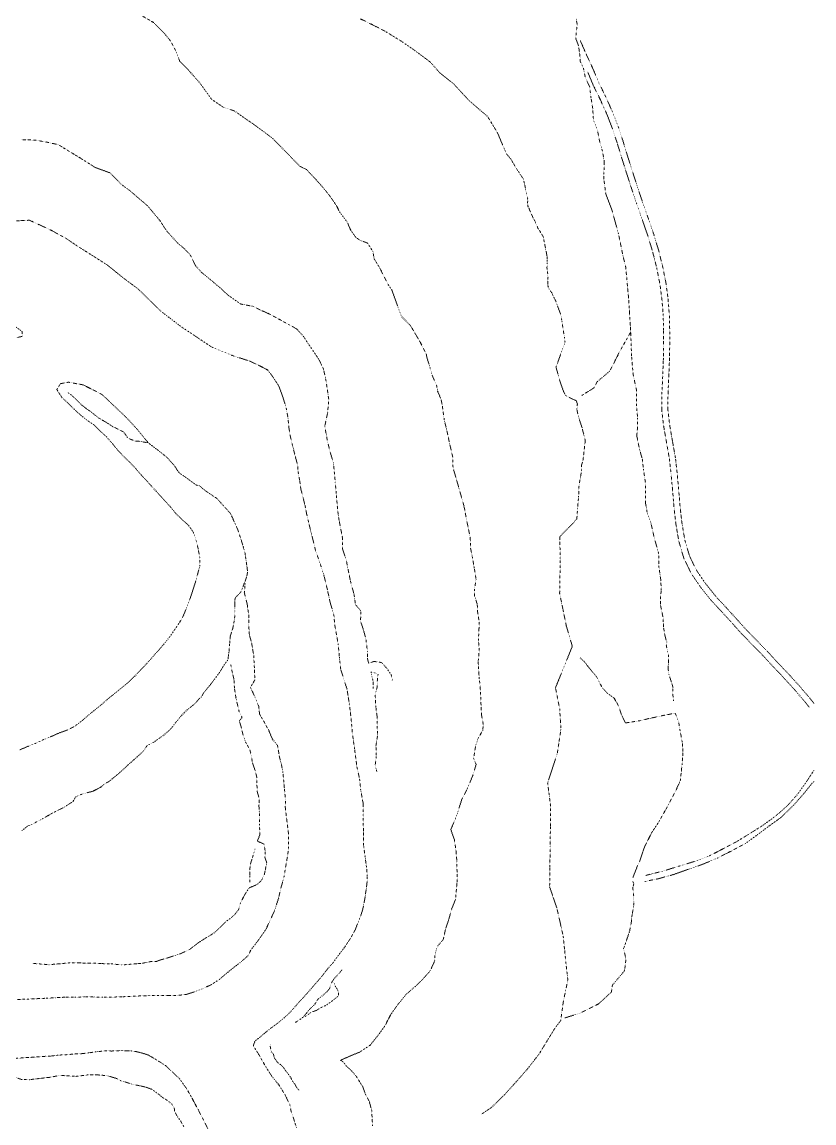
# Model space of a CAD drawing. Extents: x 682410 to 689460, y 7661803 to 7669124.
# Drawn here: x 688574 to 688963, y 7666556 to 7667096 of the extents above; entities that cross this region are included whole.
import ezdxf

# ---------------------------------------------------------------- set-up
doc = ezdxf.new("R2010")
doc.units = 0
doc.header["$MEASUREMENT"] = 0
doc.linetypes.add('DOT', pattern=[0.25, 0, -0.25])
doc.layers.add('02 TOE_Line', color=1, linetype='DOT', lineweight=20)

msp = doc.modelspace()

# ---------------------------------------------------------------- linework, layer by layer
at = {"layer": '02 TOE_Line'}
for points in [[(688633.38, 7667099.35, 4296.8), (688639, 7667096.11, 4296.68), (688644, 7667091.05, 4296.44), (688647.06, 7667087.44, 4296.75), (688649.76, 7667082.44, 4297.36), (688651.78, 7667077.2, 4297.73), (688655.95, 7667072.97, 4298.08), (688661.67, 7667066.47, 4298.73), (688667.45, 7667058.41, 4300.98), (688673.09, 7667054.6, 4301.04), (688678.83, 7667052.63, 4300.99), (688683.66, 7667049.18, 4300.88), (688687.64, 7667046.47, 4300.58), (688693.23, 7667042.4, 4300.82), (688697.54, 7667039.1, 4300.12), (688702.84, 7667033.66, 4300.1), (688706.5, 7667029.95, 4300.18), (688710.66, 7667025.65, 4300.27), (688714.08, 7667023.91, 4299.82), (688718.32, 7667019.4, 4299.63), (688721.92, 7667015.36, 4299.67), (688725.25, 7667011.27, 4299.47), (688728.65, 7667006.35, 4300.04), (688730.28, 7667003.12, 4299.96), (688733.97, 7666998.19, 4300.12), (688735.63, 7666994.33, 4299.37), (688738.24, 7666990.6, 4299.43), (688740.49, 7666989.12, 4298.96), (688743.86, 7666987.91, 4298.15), (688746.6, 7666983.78, 4297.68), (688747.22, 7666980.07, 4297.69), (688749.9, 7666975.74, 4297.6), (688754.16, 7666967.31, 4297.92), (688755.93, 7666964.73, 4298.32), (688758.65, 7666957.11, 4298.39), (688760.6, 7666951.86, 4298.52), (688765.04, 7666947.37, 4297.41), (688769.83, 7666939.16, 4297.6), (688772.75, 7666933.49, 4297.13), (688773.06, 7666931.87, 4297.28), (688774.58, 7666926.72, 4297.93), (688775.98, 7666922.18, 4298.12), (688777.83, 7666918.1, 4298.4), (688778.36, 7666915.13, 4298.72), (688780.02, 7666911.28, 4298.71), (688780.61, 7666908.17, 4298.94), (688781.61, 7666901.01, 4299.57), (688782.44, 7666897.6, 4299.6), (688783.09, 7666894.86, 4299.62), (688784.32, 7666889.03, 4299.65), (688785.77, 7666882.88, 4299.71), (688785.9, 7666877.59, 4300.06), (688787.69, 7666871.52, 4300.08), (688789.35, 7666865.6, 4300.02), (688791.29, 7666858.76, 4300.02), (688792.53, 7666852.1, 4300.1), (688794.33, 7666843.38, 4300.17), (688794.56, 7666837.81, 4300.27), (688795.42, 7666833.65, 4300.29), (688796.35, 7666828.17, 4300.28), (688797.19, 7666822.85, 4300.28), (688796.45, 7666817.98, 4300.5), (688796.51, 7666814.62, 4300.51), (688797.81, 7666810.5, 4300.11), (688797.86, 7666807.55, 4300.14), (688798.65, 7666802.52, 4300.02), (688798.64, 7666798.88, 4299.98), (688798.36, 7666792.89, 4300.19), (688798.77, 7666788, 4300.37), (688798.27, 7666782.86, 4300.75), (688798.35, 7666779.36, 4300.84), (688798.78, 7666774.06, 4300.99), (688799.23, 7666770.25, 4300.91), (688799.84, 7666756.51, 4300.55), (688800.72, 7666751.67, 4300.46), (688800.51, 7666748.8, 4300.33), (688798.24, 7666744.77, 4299.55), (688796.97, 7666741.15, 4300.38), (688796.02, 7666734.97, 4301.54), (688797.23, 7666731.94, 4300.56), (688795.7, 7666726.86, 4301.18), (688793.11, 7666720.53, 4300.87), (688790.13, 7666714.62, 4302.07), (688787.61, 7666706.63, 4302.14), (688784.81, 7666700.03, 4302.72), (688786.58, 7666694.96, 4302.47), (688787.32, 7666690.14, 4302.48), (688787.76, 7666684.8, 4302.24), (688787.89, 7666677.97, 4301.78), (688787.85, 7666673.92, 4302.3), (688787.09, 7666665.64, 4302.06), (688785.14, 7666660.88, 4303.2), (688783.88, 7666656.07, 4302.6), (688782.35, 7666651.67, 4302.14), (688781.06, 7666645.98, 4302.08), (688778.36, 7666642.88, 4303.47), (688777.12, 7666639.27, 4303.55), (688776.88, 7666635.51, 4302.55), (688774.74, 7666630.81, 4302.54), (688771.03, 7666626.53, 4303.69), (688767.28, 7666622.96, 4303.34), (688762.94, 7666619.2, 4304.03), (688758.61, 7666613.88, 4304.94), (688755.34, 7666609.18, 4304.85), (688752.42, 7666603.6, 4305.16), (688749.3, 7666599.26, 4305.23), (688745.19, 7666594.17, 4304.45), (688740.16, 7666590.82, 4304.34), (688735.85, 7666589.07, 4305.78), (688730.7, 7666586.82, 4306.59), (688732.16, 7666585.9, 4305.88), (688733.4, 7666584.09, 4305.73), (688736.07, 7666581.7, 4305.31), (688738.43, 7666578.92, 4305.27), (688741.67, 7666573.72, 4304.74), (688742.89, 7666570.14, 4304.14), (688744.82, 7666566.59, 4305.29), (688746, 7666562.11, 4304.2), (688746.43, 7666554.66, 4305)], [(688740.59, 7667097.83, 4275.88), (688746.24, 7667095.08, 4275.67), (688753.15, 7667091.47, 4276.15), (688760.74, 7667086.8, 4276.77), (688766.9, 7667082.53, 4277.05), (688774.69, 7667076.75, 4277.41), (688779.33, 7667071.47, 4277.66), (688786.24, 7667065.94, 4277.85), (688790.01, 7667061.86, 4277.85), (688793.78, 7667057.78, 4277.85), (688798.31, 7667053.88, 4277.9), (688802.83, 7667049.99, 4277.95), (688807.6, 7667042.2, 4278.42), (688811.25, 7667033.65, 4278.93), (688812.12, 7667031.64, 4279.05), (688812.58, 7667031.08, 4279.09), (688814.28, 7667029.05, 4279.23), (688814.34, 7667028.97, 4279.24), (688814.36, 7667028.96, 4279.24), (688814.38, 7667028.92, 4279.24), (688815.67, 7667026.67, 4279.39), (688816.56, 7667025.13, 4279.49), (688816.93, 7667024.5, 4279.52), (688818.91, 7667021.55, 4279.54), (688819.84, 7667020.18, 4279.54), (688820.44, 7667019.27, 4279.56), (688820.86, 7667017.48, 4279.56), (688821.14, 7667016.28, 4279.56), (688821.66, 7667013.4, 4279.66), (688821.86, 7667012.3, 4279.7), (688821.87, 7667012.24, 4279.71), (688821.95, 7667011.93, 4279.71), (688822.57, 7667009.29, 4279.74), (688822.5, 7667007.92, 4279.75), (688822.47, 7667007.32, 4279.75), (688822.68, 7667005.97, 4279.77), (688822.75, 7667005.53, 4279.77), (688822.57, 7667005.8, 4279.77), (688823.19, 7667004.82, 4279.78), (688823.68, 7667003.6, 4279.79), (688823.93, 7667002.92, 4279.81), (688824.52, 7667001.69, 4279.86), (688824.91, 7667000.87, 4279.89), (688825.68, 7666999.35, 4279.95), (688826.12, 7666998.49, 4279.97), (688826.98, 7666996.5, 4280.03), (688827.23, 7666995.93, 4280.05), (688827.57, 7666995.13, 4280.08), (688829.91, 7666991.45, 4279.71), (688829.92, 7666991.42, 4279.7), (688829.93, 7666991.41, 4279.7), (688830.12, 7666990.99, 4279.71), (688830.47, 7666989.27, 4279.73), (688830.65, 7666988.35, 4279.74), (688830.88, 7666987.22, 4279.75), (688830.91, 7666987.11, 4279.75), (688830.93, 7666986.99, 4279.75), (688831.9, 7666982.05, 4279.82), (688832.12, 7666980.93, 4279.84), (688832.12, 7666980.92, 4279.84), (688832.09, 7666979.6, 4279.85), (688832.05, 7666978.11, 4279.87), (688831.99, 7666975.83, 4279.9), (688831.98, 7666975.67, 4279.9), (688832.23, 7666973.9, 4279.92), (688832.5, 7666971.48, 4279.95), (688832.42, 7666969.13, 4279.98), (688832.42, 7666968.99, 4279.98), (688832.35, 7666967.48, 4280), (688832.33, 7666967.09, 4280), (688832.48, 7666966.71, 4280.01), (688833.07, 7666965.37, 4280), (688833.15, 7666965.25, 4279.99), (688834.25, 7666963.52, 4279.92), (688834.3, 7666963.44, 4279.92), (688835.43, 7666961.08, 4279.78), (688835.64, 7666960.67, 4279.76), (688835.9, 7666960.15, 4279.73), (688836.09, 7666959.77, 4279.71), (688836.26, 7666959.43, 4279.69), (688837.21, 7666956.88, 4279.57), (688838.65, 7666953.06, 4279.39), (688838.89, 7666952.06, 4279.43), (688838.93, 7666951.54, 4279.45), (688839.25, 7666949.91, 4279.39), (688839.34, 7666949.29, 4279.38), (688840.58, 7666941.27, 4279.29), (688840.85, 7666939.28, 4279.3), (688840.29, 7666937.62, 4279.31), (688838.39, 7666932.45, 4279.46), (688838.11, 7666931.68, 4279.48), (688837.19, 7666929.14, 4279.55), (688836.48, 7666927.22, 4279.6), (688836.43, 7666927.07, 4279.6), (688836.4, 7666926.98, 4279.6), (688838.39, 7666919.92, 4279.86), (688840.19, 7666914.79, 4280), (688841.09, 7666913.11, 4279.49), (688845.01, 7666911.05, 4276.98), (688846.34, 7666910.59, 4276.14), (688846.91, 7666908.77, 4276.09), (688846.65, 7666906.2, 4276.19), (688847.34, 7666902.95, 4275.99), (688849.2, 7666897.22, 4275.8), (688850.78, 7666890.97, 4275.65), (688849.68, 7666881.35, 4275.71), (688848.84, 7666878.48, 4275.85), (688848.95, 7666876.15, 4275.97), (688847.71, 7666868.91, 4276.05), (688847.47, 7666863.2, 4275.89), (688847.01, 7666857.68, 4275.8), (688846.62, 7666852.39, 4275.59), (688838.24, 7666843.7, 4276.19), (688838.5, 7666833.12, 4275.36), (688838.35, 7666824.55, 4275.4), (688838.2, 7666815.99, 4275.64), (688839.84, 7666808, 4275.83), (688841.47, 7666800.02, 4276.07), (688842.95, 7666795, 4276.23), (688844.42, 7666789.98, 4276.09), (688841.67, 7666783.18, 4279.63), (688838.91, 7666776.39, 4284.69), (688836.15, 7666769.6, 4289.7), (688837.19, 7666764.43, 4289.76), (688838.22, 7666759.26, 4289.81), (688838.52, 7666754.24, 4290.42), (688838.81, 7666749.22, 4290.81), (688837.93, 7666743.31, 4290.8), (688837.04, 7666737.41, 4290.8), (688834.68, 7666730.17, 4290.89), (688832.31, 7666722.93, 4290.98), (688833.05, 7666717.17, 4291.06), (688833.79, 7666711.41, 4291.1), (688833.67, 7666701.53, 4291.24), (688833.54, 7666691.65, 4291.36), (688833.41, 7666681.77, 4291.7), (688833.29, 7666671.89, 4291.94), (688835.06, 7666666.69, 4292.15), (688836.83, 7666661.49, 4292.35), (688838.39, 7666654.59, 4292.55), (688839.95, 7666647.69, 4292.68), (688840.63, 7666641.03, 4292.79), (688841.31, 7666634.38, 4292.92), (688842.22, 7666626.21, 4292.97), (688841.09, 7666620.77, 4293.05), (688839.95, 7666615.33, 4293.05), (688838.74, 7666606.25, 4290.53), (688836.02, 7666602.78, 4291.37), (688832.39, 7666596.88, 4292.92), (688828.16, 7666589.92, 4294.69), (688822.26, 7666582.36, 4296.56), (688818.93, 7666578.58, 4297.56), (688815.61, 7666574.8, 4298.49), (688811.07, 7666569.81, 4299.7), (688804.72, 7666563.61, 4301.24), (688799.73, 7666560.28, 4302.1)], [(688846.25, 7667098.14, 4267.36), (688846.8, 7667095.21, 4267.26), (688846.08, 7667088.36, 4266.92), (688847.45, 7667084.73, 4266.92), (688848.16, 7667079.86, 4266.93), (688848.28, 7667077.12, 4266.58), (688849.86, 7667073.66, 4266.39), (688850.74, 7667069.29, 4266.16), (688852.94, 7667064.47, 4265.8), (688853.58, 7667059.18, 4265), (688854.42, 7667053.98, 4264.6), (688854.79, 7667048.2, 4263.96), (688856.76, 7667043.15, 4263.87), (688857.92, 7667037.3, 4263.82), (688859.21, 7667033.04, 4263.4), (688860.1, 7667027.74, 4263.38), (688859.9, 7667022.11, 4262.83), (688859.89, 7667019.11, 4262.62), (688860.84, 7667012.02, 4262.55), (688863.84, 7667004.12, 4262.51), (688865.44, 7666998.29, 4262.38), (688867.04, 7666992.45, 4262.25), (688868.21, 7666986.78, 4262.04), (688869.38, 7666981.12, 4261.81), (688870.59, 7666976.19, 4261.86), (688871.27, 7666968.89, 4261.95), (688871.95, 7666961.6, 4261.96), (688872.51, 7666952.89, 4261.92), (688873.07, 7666944.17, 4262.19), (688867.94, 7666935.16, 4267.28), (688862.76, 7666925, 4272), (688856.68, 7666919.85, 4275.69), (688855.06, 7666916.83, 4275.76), (688851.32, 7666914.47, 4276.04), (688848.98, 7666913.02, 4276.13)], [(688848.19, 7667087.5, 4266.94), (688851.25, 7667080.5, 4266.87), (688854.5, 7667073.5, 4266.65), (688857.44, 7667066.5, 4266.33), (688860.88, 7667059.5, 4265.94), (688864.44, 7667051.5, 4265.41), (688866.94, 7667045, 4265.11), (688869.25, 7667038, 4264.94), (688871.38, 7667031, 4264.74), (688873.44, 7667024.5, 4264.7), (688876, 7667016.5, 4264.84), (688878.69, 7667008.5, 4264.94), (688881.5, 7667000.5, 4265.14), (688884.25, 7666992.5, 4265.27), (688886.69, 7666984.5, 4265.46), (688888.69, 7666976.5, 4265.75), (688890.31, 7666968.5, 4266.07), (688891.38, 7666960.5, 4266.43), (688892, 7666952.5, 4266.87), (688892.19, 7666945, 4267.43), (688892.19, 7666937.5, 4268.06), (688892.06, 7666930.5, 4268.86), (688891.75, 7666922.5, 4269.51), (688891.38, 7666914.5, 4269.85), (688891.25, 7666906.5, 4270.14), (688892.19, 7666898.5, 4270.32), (688893.56, 7666890.5, 4270.54), (688895, 7666882.5, 4270.8), (688895.88, 7666874.5, 4271.04), (688896.62, 7666866.5, 4271.27), (688897.31, 7666858, 4271.44), (688898.25, 7666850, 4271.54), (688899.63, 7666842, 4271.63), (688902, 7666834, 4271.71), (688905.5, 7666827, 4271.97), (688909.56, 7666821, 4272.26), (688914.75, 7666814.5, 4272.48), (688919.88, 7666809, 4272.62), (688924.88, 7666803.5, 4272.61), (688929.81, 7666798, 4272.53), (688935.19, 7666792.5, 4272.21), (688940.06, 7666787.5, 4271.85), (688945.12, 7666782, 4271.16), (688950.38, 7666776.5, 4270.05), (688955.81, 7666770.5, 4268.96), (688960.94, 7666764.5, 4268.08), (688962.95, 7666761.97, 4267.76)], [(688960.61, 7666760.1, 4267.76), (688958.62, 7666762.59, 4268.08), (688953.56, 7666768.52, 4268.96), (688948.18, 7666774.46, 4270.05), (688942.94, 7666779.95, 4271.16), (688937.88, 7666785.44, 4271.85), (688933.04, 7666790.4, 4272.21), (688927.62, 7666795.95, 4272.53), (688922.65, 7666801.49, 4272.61), (688917.67, 7666806.97, 4272.62), (688912.48, 7666812.54, 4272.48), (688907.14, 7666819.22, 4272.26), (688902.91, 7666825.48, 4271.97), (688899.2, 7666832.89, 4271.71), (688896.7, 7666841.32, 4271.63), (688895.28, 7666849.57, 4271.54), (688894.33, 7666857.7, 4271.44), (688893.64, 7666866.24, 4271.27), (688892.89, 7666874.2, 4271.04), (688892.03, 7666882.07, 4270.8), (688890.61, 7666889.98, 4270.54), (688889.22, 7666898.07, 4270.32), (688888.25, 7666906.35, 4270.14), (688888.38, 7666914.59, 4269.85), (688888.75, 7666922.63, 4269.51), (688889.06, 7666930.59, 4268.86), (688889.19, 7666937.53, 4268.06), (688889.19, 7666944.96, 4267.43), (688889, 7666952.35, 4266.87), (688888.39, 7666960.19, 4266.43), (688887.35, 7666968, 4266.07), (688885.76, 7666975.84, 4265.75), (688883.8, 7666983.7, 4265.46), (688881.4, 7666991.57, 4265.27), (688878.67, 7666999.51, 4265.14), (688875.85, 7667007.52, 4264.94), (688873.15, 7667015.56, 4264.84), (688870.58, 7667023.59, 4264.7), (688868.51, 7667030.11, 4264.74), (688866.39, 7667037.09, 4264.94), (688864.11, 7667043.99, 4265.11), (688861.67, 7667050.35, 4265.41), (688858.16, 7667058.23, 4265.94), (688854.71, 7667065.26, 4266.33), (688851.76, 7667072.29, 4266.65)], [(688756.13, 7666773.42, 4330.86), (688755.61, 7666775.97, 4330.99), (688753.36, 7666779.22, 4331.21), (688750.8, 7666782.03, 4331.33), (688747.15, 7666782.55, 4331.14), (688744.53, 7666781.67, 4331.23), (688743.88, 7666784.08, 4331.39), (688743.9, 7666787.48, 4331.42), (688743.17, 7666793.59, 4331.81), (688741.9, 7666798.25, 4331.89), (688740.56, 7666802.24, 4332.16), (688740.67, 7666807.33, 4332.27), (688738.07, 7666810.43, 4332.5), (688737.32, 7666815.53, 4332.9), (688735.51, 7666822.23, 4333.52), (688733.54, 7666832.2, 4334.22), (688731.61, 7666838.01, 4334.62), (688731.61, 7666843.58, 4334.06), (688730.09, 7666851.36, 4333.68), (688729.61, 7666854.3, 4333.61), (688729.18, 7666858.29, 4333.51), (688728.68, 7666863.91, 4333.35), (688728.15, 7666870.26, 4333.23), (688727.29, 7666879.61, 4333.2), (688725.33, 7666886.35, 4334), (688724.19, 7666891.29, 4334.31), (688722.98, 7666897.97, 4334.74), (688724.4, 7666904.61, 4333.62), (688724.93, 7666911.24, 4332.57), (688723.64, 7666920.11, 4332.34), (688722.37, 7666926, 4332.13), (688720.15, 7666930.65, 4332.06), (688714.73, 7666938.7, 4332.03), (688712.52, 7666942.08, 4331.98), (688709.28, 7666945.66, 4331.97), (688705.66, 7666947.68, 4332.02), (688700.31, 7666950.64, 4332.09), (688695.48, 7666953.2, 4332.19), (688691.53, 7666954.96, 4332.3), (688687.96, 7666956.76, 4332.38), (688681.77, 7666957.94, 4332.63), (688675.49, 7666962.32, 4332.75), (688671.86, 7666965.7, 4332.74), (688666.71, 7666970.05, 4332.74), (688662.54, 7666973.49, 4332.74), (688659.56, 7666976.75, 4332.77), (688657.17, 7666981.82, 4332.6), (688654.24, 7666984.96, 4332.46), (688650.68, 7666988, 4332.44), (688645.42, 7666993.82, 4332.34), (688642.1, 7666998.91, 4331.92), (688636.12, 7667006.08, 4331.28), (688632.86, 7667008.86, 4330.99), (688627.42, 7667013.54, 4330.5), (688623.27, 7667016.58, 4330.16), (688617.7, 7667022.3, 4330.14), (688610.45, 7667024.91, 4330.36), (688603.41, 7667029.38, 4330.64), (688597.95, 7667032.66, 4330.86), (688592.43, 7667036.11, 4330.81), (688586.59, 7667037.39, 4330.68), (688581.26, 7667038.35, 4330.71), (688574.05, 7667038.63, 4330.79)], [(688709.06, 7666553.78, 4322.49), (688708.35, 7666556.07, 4322.29), (688707.48, 7666559, 4322.08), (688706.53, 7666561.51, 4321.82), (688705.84, 7666565.07, 4321.79), (688703.48, 7666569.86, 4321.14), (688700.49, 7666574.71, 4320.79), (688697.05, 7666578.9, 4320.33), (688693.89, 7666583.88, 4319.95), (688692.16, 7666586.91, 4319.77), (688690.43, 7666589.94, 4319.59), (688688.06, 7666593.71, 4319.39), (688687.98, 7666594.1, 4319.43), (688688.79, 7666596.29, 4319.58), (688691.04, 7666598.01, 4319.89), (688693.39, 7666600.02, 4320.1), (688696.54, 7666602.55, 4320.46), (688699.68, 7666604.86, 4320.65), (688703.04, 7666607.59, 4321.11), (688706.3, 7666610.69, 4321.31), (688710.04, 7666614.98, 4321.51), (688714.36, 7666619.68, 4321.92), (688717.33, 7666623.12, 4321.93), (688721.14, 7666627.51, 4322.31), (688724.55, 7666631.87, 4322.43), (688727.16, 7666634.83, 4322.95), (688729.44, 7666637.99, 4323.4), (688732.66, 7666642.23, 4323.68), (688735.52, 7666646.54, 4323.88), (688737.87, 7666650.71, 4324.41), (688739.03, 7666653.73, 4324.53), (688740.74, 7666658.02, 4324.92), (688741.64, 7666660.97, 4325.26), (688742.58, 7666665.7, 4325.5), (688743.07, 7666669.14, 4325.83), (688743.67, 7666673.4, 4326.28), (688743.85, 7666677.37, 4326.57), (688743.45, 7666681.61, 4326.81), (688742.77, 7666686.7, 4327.07), (688742.07, 7666691.85, 4327.59), (688742, 7666695.7, 4327.87), (688742.02, 7666698.88, 4328.25), (688741.79, 7666702.72, 4328.35), (688741.82, 7666707.32, 4328.84), (688741.82, 7666712.81, 4329.16), (688740.57, 7666719.75, 4329.63), (688740.07, 7666724.88, 4330.14), (688738.78, 7666730.73, 4330.58), (688737.59, 7666739.69, 4331.3), (688736.5, 7666747.47, 4331.85), (688735.95, 7666754.1, 4332.35), (688735.04, 7666761.64, 4333.03), (688733.89, 7666768.96, 4333.43), (688730.83, 7666778.56, 4334.33), (688730.15, 7666784.76, 4334.81), (688729.56, 7666791.09, 4334.94), (688728.75, 7666795.59, 4335.55), (688727.82, 7666800.75, 4335.93), (688727.47, 7666805.33, 4336.42), (688725.58, 7666811.64, 4336.75), (688724.45, 7666816.99, 4337.31), (688722.62, 7666824.62, 4337.47), (688721.16, 7666829.2, 4337.9), (688719.83, 7666833.13, 4338.23), (688718.38, 7666837.17, 4338.56), (688717.27, 7666841.89, 4338.84), (688716.16, 7666846.25, 4339.12), (688715.05, 7666850.93, 4339.45), (688714.1, 7666854.81, 4339.71), (688713.31, 7666859.02, 4339.97), (688712.35, 7666862.9, 4340.2), (688711.24, 7666867.26, 4340.49), (688710.69, 7666871.15, 4340.77), (688709.9, 7666875.67, 4341.02), (688709.66, 7666878.99, 4341.29), (688708.31, 7666883.91, 4341.51), (688707.15, 7666888.73, 4341.85), (688706.04, 7666893.31, 4342.18), (688705.42, 7666897.03, 4342.48), (688704.92, 7666902.23, 4342.83), (688704.05, 7666906.94, 4343.19), (688702.44, 7666912.27, 4343.54), (688700.46, 7666917.72, 4343.85), (688697.36, 7666922.43, 4344.2), (688695.01, 7666925.52, 4344.54), (688690.8, 7666927.75, 4344.81), (688686.09, 7666929.98, 4345.05), (688678.54, 7666932.34, 4345.49), (688667.59, 7666936.77, 4345.85), (688652.71, 7666946.69, 4347.12), (688642.75, 7666954.27, 4348.09), (688631.48, 7666965.32, 4349.05), (688624.28, 7666970.63, 4349.66), (688616.38, 7666977.03, 4350.52), (688608.44, 7666982.1, 4351.23), (688601.75, 7666986.3, 4351.8), (688595.96, 7666990.23, 4352.34), (688588.6, 7666994.24, 4352.77), (688578.15, 7666999.06, 4353.67), (688569.18, 7666998.62, 4354.38)], [(688567.28, 7666949.77, 4351.99), (688574.53, 7666944.46, 4350.81), (688574.54, 7666942.07, 4350.65), (688568.19, 7666940.66, 4349.92)], [(688873.07, 7666944.17, 4262.19), (688873.46, 7666932.56, 4262.82), (688874.25, 7666923.32, 4263.73), (688875.92, 7666915.62, 4264.63), (688875.83, 7666908.76, 4264.83), (688876.46, 7666901.88, 4265.27), (688876.35, 7666896.83, 4265.34), (688876.04, 7666893.27, 4265.16), (688877.24, 7666887.27, 4265.56), (688878.75, 7666881.79, 4265.99), (688879.32, 7666876.84, 4266.2), (688880.39, 7666869.42, 4266.43), (688880.37, 7666860.05, 4266.39), (688881.11, 7666855.66, 4266.53), (688882.92, 7666850.78, 4267.04), (688884.56, 7666843.42, 4267.22), (688886.8, 7666835.42, 4267.52), (688886.93, 7666828.73, 4266.62), (688887.81, 7666822.53, 4265.85), (688888.04, 7666817.54, 4265.07), (688887.59, 7666813.18, 4264.44), (688887.77, 7666809.65, 4264.09), (688889, 7666803.82, 4263.36), (688889.09, 7666799.56, 4262.68), (688889.95, 7666794.74, 4262.11), (688890.72, 7666792.08, 4261.9), (688890.52, 7666790.33, 4261.61), (688891.14, 7666787.48, 4261.38), (688891.61, 7666785.6, 4261.17), (688891.56, 7666781.78, 4260.64), (688891.39, 7666779.06, 4260.25), (688891.85, 7666775.99, 4260.02), (688892.98, 7666772.57, 4259.98), (688893.82, 7666769.79, 4259.81), (688893.67, 7666766.83, 4259.54), (688894.1, 7666763.02, 4259.14)], [(688574.46, 7666699.55, 4329.03), (688574.55, 7666699.61, 4329.04), (688577.29, 7666701.8, 4329.36), (688578.11, 7666702.08, 4329.22), (688579.4, 7666702.52, 4329), (688579.91, 7666702.83, 4329), (688581.28, 7666703.62, 4329), (688581.88, 7666703.96, 4329.01), (688583.5, 7666704.77, 4329.02), (688584.71, 7666705.38, 4329.03), (688584.99, 7666705.54, 4329.05), (688586.56, 7666706.46, 4329.14), (688588.57, 7666707.62, 4329.26), (688588.96, 7666707.84, 4329.28), (688590.28, 7666708.53, 4329.33), (688592.01, 7666709.44, 4329.39), (688593.26, 7666710.07, 4329.44), (688594.81, 7666710.83, 4329.5), (688595.31, 7666711.09, 4329.51), (688596.36, 7666711.79, 4329.66), (688598.14, 7666712.97, 4329.9), (688599.43, 7666713.7, 4330.07), (688599.84, 7666714.4, 4330.44), (688600.88, 7666716.15, 4331.37), (688601.02, 7666716.2, 4331.37), (688603.2, 7666717.12, 4331.32), (688604.11, 7666717.5, 4331.3), (688605.06, 7666717.78, 4331.2), (688607.1, 7666718.28, 4331), (688609.17, 7666718.78, 4330.8), (688609.45, 7666718.91, 4330.81), (688611.34, 7666719.92, 4330.9), (688613.45, 7666721.05, 4331.01), (688614.89, 7666722.42, 4331.47), (688616.92, 7666723.45, 4331.53), (688618.02, 7666724.34, 4331.57), (688620.9, 7666726.7, 4331.67), (688621.68, 7666727.39, 4331.72), (688623.44, 7666728.92, 4331.83), (688624.94, 7666730.32, 4331.93), (688625.1, 7666730.47, 4331.94), (688626.59, 7666731.86, 4332.03), (688628.03, 7666733.12, 4332.12), (688629.54, 7666734.46, 4332.21), (688631.17, 7666735.93, 4332.31), (688633.75, 7666738.27, 4332.47), (688634.13, 7666738.66, 4332.5), (688634.65, 7666739.49, 4332.68), (688635.64, 7666741.03, 4333.02), (688635.85, 7666741.19, 4333), (688636.9, 7666741.8, 4332.9), (688637.15, 7666741.95, 4332.88), (688638.94, 7666742.83, 4332.62), (688639.4, 7666743.08, 4332.56), (688640.73, 7666744.08, 4332.52), (688640.8, 7666744.13, 4332.52), (688642.46, 7666745.3, 4332.43), (688643.81, 7666746.2, 4332.36), (688645.03, 7666747.27, 4332.44), (688646.01, 7666748.12, 4332.5), (688646.66, 7666748.69, 4332.54), (688647.96, 7666750.06, 4332.63), (688649.41, 7666752.03, 4332.96), (688649.74, 7666752.42, 4333.01), (688651.19, 7666754.17, 4333.23), (688651.5, 7666754.61, 4333.28), (688652.69, 7666755.92, 4333.27), (688654.09, 7666757.45, 4333.27), (688655.51, 7666758.81, 4333.26), (688655.62, 7666758.9, 4333.25), (688657.35, 7666760.26, 4333.08), (688657.72, 7666760.59, 4333.04), (688658.63, 7666761.25, 4332.88), (688659.94, 7666762.52, 4332.79), (688659.95, 7666762.52, 4332.79), (688661.29, 7666764.17, 4332.86), (688661.32, 7666764.19, 4332.86), (688662.67, 7666765.3, 4332.65), (688662.87, 7666765.73, 4332.74), (688663.47, 7666767.02, 4333.02), (688664.33, 7666768.03, 4333.03), (688665.68, 7666769.67, 4333.06), (688667.56, 7666771.97, 4333.08), (688668.51, 7666773.27, 4333.1), (688668.96, 7666773.88, 4333.11), (688671.35, 7666777.13, 4333.16), (688672.6, 7666779.16, 4333.19), (688673.8, 7666781.12, 4333.23), (688673.97, 7666781.36, 4333.22), (688674.29, 7666781.77, 4333.2), (688675.34, 7666783.14, 4333.17), (688675.59, 7666783.47, 4333.16), (688675.62, 7666784.6, 4333.63), (688675.84, 7666785.9, 4334.05), (688675.98, 7666787.05, 4334.4), (688676.16, 7666788.79, 4334.93), (688676.33, 7666790.95, 4335.63), (688676.35, 7666791.15, 4335.69), (688676.49, 7666793.43, 4336.46), (688676.53, 7666793.82, 4336.58), (688676.54, 7666794.65, 4336.8), (688676.89, 7666795.82, 4336.88), (688677.57, 7666797.91, 4337), (688677.83, 7666798.71, 4337.05), (688678.24, 7666800.63, 4337.3), (688678.6, 7666802.59, 4337.51), (688678.72, 7666803.28, 4337.59), (688678.78, 7666803.58, 4337.62), (688678.8, 7666806, 4338.17), (688678.79, 7666806.31, 4338.24), (688678.79, 7666807.27, 4338.45), (688678.81, 7666808.97, 4338.79), (688678.83, 7666810.47, 4339.09), (688678.87, 7666811.75, 4339.37), (688678.88, 7666811.99, 4339.42), (688678.89, 7666812.08, 4339.44), (688679, 7666813.72, 4339.76), (688680.09, 7666814.77, 4339.26), (688681.79, 7666816.65, 4338.48), (688681.82, 7666816.69, 4338.47), (688682.89, 7666819.18, 4338.25), (688683.31, 7666820.48, 4338.2), (688683.53, 7666820.96, 4338.13), (688683.78, 7666821.42, 4338.04), (688683.9, 7666821.8, 4338.03), (688684.63, 7666824.05, 4337.93), (688684.72, 7666824.19, 4337.9), (688685.13, 7666826.64, 4338.06), (688684.91, 7666828.35, 4338.18), (688684.77, 7666829.43, 4338.27), (688684.26, 7666832.85, 4338.57), (688684.26, 7666832.9, 4338.57), (688683.99, 7666834.85, 4338.73), (688683.83, 7666835.96, 4338.82), (688683.32, 7666837.61, 4338.96), (688682.87, 7666839.22, 4339.07), (688682.82, 7666839.42, 4339.08), (688682.07, 7666841.86, 4339.29), (688682.02, 7666842.02, 4339.3), (688681.38, 7666843.92, 4339.45), (688681.16, 7666844.61, 4339.5), (688680.65, 7666846.18, 4339.62), (688680.21, 7666847.46, 4339.72), (688679.7, 7666848.59, 4339.82), (688678.86, 7666850.48, 4339.97), (688678.85, 7666850.49, 4339.97), (688677.64, 7666853.19, 4340.19), (688676.92, 7666854.72, 4340.34), (688676.74, 7666855.13, 4340.38), (688674.89, 7666857.2, 4340.59), (688673.51, 7666858.72, 4340.76), (688672.56, 7666859.77, 4340.87), (688671.65, 7666860.79, 4340.98), (688670.26, 7666862.35, 4341.14), (688669.8, 7666862.66, 4341.18), (688667.99, 7666863.89, 4341.34), (688667.59, 7666864.16, 4341.37), (688665.35, 7666865.67, 4341.57), (688664.63, 7666866.22, 4341.64), (688664.11, 7666866.61, 4341.69), (688662.97, 7666867.45, 4341.8), (688661.44, 7666868.87, 4341.97), (688660.21, 7666869.03, 4342.58), (688660.01, 7666869.05, 4342.68), (688659.96, 7666869.08, 4342.7), (688659.93, 7666869.08, 4342.71), (688659.92, 7666869.09, 4342.71), (688659.91, 7666869.1, 4342.71), (688659.74, 7666869.25, 4342.74), (688656.93, 7666871.29, 4343.23), (688656.59, 7666871.54, 4343.29), (688656.07, 7666871.95, 4343.36), (688655.79, 7666872.17, 4343.41), (688652.94, 7666874.14, 4343.9), (688652.12, 7666874.72, 4344.04), (688651.84, 7666874.92, 4344.09), (688650.85, 7666876.02, 4344.06), (688650.11, 7666877.26, 4343.83), (688649.73, 7666877.91, 4343.71), (688649.62, 7666878.1, 4343.68), (688647.66, 7666880.37, 4343.61), (688647, 7666881.13, 4343.59), (688645.57, 7666882.67, 4343.55), (688644.46, 7666883.57, 4343.68), (688644.4, 7666883.62, 4343.68), (688643.71, 7666884.19, 4343.76), (688643.57, 7666884.31, 4343.77), (688640.91, 7666886.38, 4344.18), (688640.24, 7666886.9, 4344.28), (688637.43, 7666889.02, 4344.69), (688637.33, 7666889.1, 4344.7), (688637.18, 7666889.22, 4344.72), (688636.99, 7666889.38, 4344.74), (688636.39, 7666889.84, 4344.82), (688636.39, 7666889.84, 4344.82), (688630.86, 7666896.61, 4345.83), (688625.6, 7666902.31, 4346.55), (688613.74, 7666913.52, 4347.41), (688604.48, 7666918.28, 4348.2), (688597.23, 7666919.58, 4348.82), (688593.27, 7666918.83, 4348.98), (688591.57, 7666915.92, 4348.99), (688594.08, 7666912.05, 4349.25), (688596.39, 7666909.88, 4349.53), (688600.12, 7666906.27, 4349.77), (688603.5, 7666903.16, 4350.02), (688606.55, 7666900.79, 4350.18), (688610.01, 7666898.45, 4350.28), (688612.7, 7666895.75, 4350.36), (688615.95, 7666892.72, 4350.42), (688618.72, 7666889.54, 4350.52), (688621.22, 7666886.46, 4350.48), (688624.1, 7666883.38, 4350.49), (688627.1, 7666880.51, 4350.51), (688630.04, 7666877.41, 4350.52), (688632.92, 7666874.09, 4350.61), (688635.99, 7666870.79, 4350.69), (688638.73, 7666867.74, 4350.72), (688641.51, 7666864.69, 4350.77), (688644.44, 7666861.51, 4350.84), (688647.35, 7666858.31, 4350.86), (688649.98, 7666855.08, 4350.93), (688653.07, 7666852.08, 4351), (688656.15, 7666849.35, 4351.09), (688658.55, 7666845.89, 4351.15), (688659.92, 7666841.83, 4351.12), (688660.92, 7666837.68, 4351.07), (688661.62, 7666833.64, 4351.11), (688661.65, 7666829.37, 4351.18), (688660.66, 7666825.47, 4351.16), (688659.53, 7666821.45, 4351.09), (688658.17, 7666817.2, 4351), (688656.84, 7666813.14, 4351.07), (688655.39, 7666809.24, 4351.15), (688653.7, 7666805.18, 4351.17), (688651.76, 7666801.66, 4351.06), (688649.37, 7666798.17, 4350.98), (688646.79, 7666794.42, 4351.08), (688643.98, 7666790.92, 4351.18), (688641.26, 7666787.82, 4351.24), (688638.35, 7666784.54, 4351.28), (688635.47, 7666781.3, 4351.25), (688632.55, 7666778.23, 4351.12), (688629.8, 7666775.32, 4351.18), (688626.7, 7666772.33, 4351.11), (688623.39, 7666769.64, 4351.02), (688620.24, 7666767.06, 4350.98), (688616.75, 7666764.26, 4350.85), (688613.75, 7666761.6, 4350.91), (688610.34, 7666758.86, 4350.89), (688607.09, 7666756.2, 4350.81), (688603.98, 7666753.48, 4350.71), (688600.44, 7666750.78, 4350.71), (688596.74, 7666748.9, 4350.58), (688592.61, 7666747.41, 4350.66), (688588.78, 7666745.66, 4350.65), (688585.16, 7666744.2, 4350.57), (688580.78, 7666742.21, 4350.59), (688577.75, 7666741.03, 4350.69), (688573.46, 7666739.17, 4350.79)], [(688636.39, 7666889.84, 4344.82), (688635.56, 7666889.98, 4345.16), (688631.43, 7666890.67, 4346.86), (688631.28, 7666890.72, 4346.92), (688629.88, 7666890.65, 4347.69), (688627.34, 7666891.75, 4348.49), (688627.34, 7666891.75, 4348.49), (688626.17, 7666892.46, 4348.84), (688624.9, 7666894.37, 4348.7), (688624.73, 7666894.64, 4348.68), (688624.18, 7666895.21, 4348.69), (688622.8, 7666895.88, 4349.09), (688620.95, 7666896.87, 4349.6), (688620.42, 7666897.15, 4349.74), (688620.03, 7666897.26, 4349.87), (688619.42, 7666897.44, 4350.07), (688616.68, 7666899.34, 4350.37), (688616.28, 7666899.54, 4350.45), (688614.99, 7666900.29, 4350.7), (688612.83, 7666901.61, 4351.09), (688612.67, 7666901.71, 4351.12), (688612.47, 7666901.75, 4351.17), (688612.36, 7666901.77, 4351.2), (688611.53, 7666902.47, 4351.1), (688610.74, 7666903.09, 4351.02), (688609.06, 7666904.36, 4350.89), (688607.66, 7666905.46, 4350.81), (688606.21, 7666906.47, 4350.79), (688606.19, 7666906.48, 4350.79), (688605.67, 7666906.88, 4350.8), (688603.78, 7666908.36, 4350.81), (688602.86, 7666909.24, 4350.71), (688601.64, 7666910.48, 4350.6), (688599.24, 7666912.79, 4350.45), (688598.67, 7666913.29, 4350.4), (688596.96, 7666914.47, 4350.42), (688596.81, 7666914.61, 4350.44)], [(688683.92, 7666820.87, 4337.99), (688683.52, 7666816.36, 4337.76), (688684.96, 7666810.46, 4336.95), (688685.66, 7666805.42, 4336.44), (688685.67, 7666800.74, 4336.36), (688686, 7666795.61, 4335.87), (688687.16, 7666791.34, 4335.66), (688688.11, 7666785.44, 4334.86), (688688.46, 7666779.48, 4334.49), (688688.67, 7666773.43, 4334.21), (688686.5, 7666769.74, 4333.51), (688688.49, 7666765.71, 4333.48), (688690.61, 7666760.4, 4332.97), (688691, 7666756.64, 4333.29), (688693.22, 7666752.86, 4332.71), (688695.49, 7666748.76, 4331.86), (688697.34, 7666744.32, 4331.71), (688699.79, 7666741.42, 4330.97), (688700.67, 7666736.22, 4330.45), (688701.78, 7666731.62, 4330.13), (688702.47, 7666727.92, 4329.96), (688703.18, 7666720.2, 4328.92), (688703.71, 7666715.02, 4328.58), (688703.62, 7666711.03, 4328.17), (688704.46, 7666703.75, 4327.24), (688705.17, 7666698.21, 4326.72), (688705.2, 7666691.53, 4326.13), (688704.87, 7666687.87, 4325.82), (688703.53, 7666680.09, 4324.7), (688702.97, 7666676.75, 4324.63), (688701.12, 7666669.99, 4323.68), (688700.39, 7666666.5, 4323.51), (688698.28, 7666660.06, 4322.58), (688695.72, 7666654.48, 4321.83), (688694.11, 7666651.06, 4321.49), (688690.46, 7666645.81, 4320.83), (688686.65, 7666640.8, 4320.1), (688685.37, 7666638.14, 4320.03), (688681.99, 7666635.17, 4319.7), (688678.41, 7666632.38, 4319.33), (688674.83, 7666629.5, 4318.97), (688671.32, 7666626.52, 4318.65), (688667.51, 7666624, 4318.29), (688663.39, 7666622.06, 4317.87), (688659.09, 7666620.4, 4317.46), (688654.96, 7666619.1, 4317.04), (688650.63, 7666618.6, 4316.59), (688646.14, 7666618.57, 4316.17), (688641.56, 7666618.6, 4315.78), (688636.95, 7666618.53, 4315.39), (688632.24, 7666618.37, 4314.99), (688628.22, 7666618.18, 4314.64), (688623.44, 7666617.96, 4314.27), (688618.72, 7666617.79, 4313.88), (688614.07, 7666617.77, 4313.5), (688609.56, 7666617.86, 4313.15), (688605.08, 7666617.87, 4312.78), (688600.43, 7666617.83, 4312.35), (688595.65, 7666617.76, 4311.98), (688590.98, 7666617.5, 4311.67), (688586.37, 7666617.24, 4311.33), (688581.66, 7666617.02, 4310.97), (688576.91, 7666616.81, 4310.66), (688572.14, 7666616.66, 4310.34)], [(688579.75, 7666634.35, 4310.79), (688587.69, 7666633.71, 4311.68), (688598.02, 7666634.62, 4311.8), (688601.84, 7666634.7, 4312.22), (688604.48, 7666634.5, 4312.57), (688607.78, 7666634.4, 4312.95), (688610.93, 7666634.42, 4313.34), (688613.44, 7666634.23, 4313.61), (688618.23, 7666634.14, 4314.04), (688623.18, 7666633.58, 4314.08), (688626.87, 7666633.85, 4314.31), (688631.26, 7666634.21, 4314.35), (688633.59, 7666634.42, 4314.46), (688637.17, 7666635.18, 4314.63), (688640.49, 7666635.33, 4314.51), (688642.6, 7666636.12, 4314.58), (688645.35, 7666636.88, 4314.38), (688648.39, 7666637.85, 4314.37), (688652.09, 7666639.08, 4314.6), (688656.46, 7666641.03, 4314.88), (688661.11, 7666644.6, 4315.1), (688662.9, 7666645.75, 4315.3), (688666.12, 7666647.72, 4315.25), (688668.61, 7666649.2, 4315.4), (688671.72, 7666652.08, 4316.09), (688674.45, 7666654.86, 4316.65), (688677.05, 7666656.69, 4316.78), (688678.86, 7666658.47, 4317.26), (688680.71, 7666660.7, 4317.71), (688681.6, 7666663.9, 4318.59), (688682.68, 7666666.07, 4319.02), (688684.36, 7666669.15, 4319.27), (688685.93, 7666671.42, 4319.59), (688689.67, 7666673, 4321.58), (688691.37, 7666674.44, 4323.11), (688692.36, 7666675.8, 4325.06), (688693.36, 7666678.15, 4325.3), (688693.86, 7666680.43, 4325.71), (688694.5, 7666683.92, 4326.04), (688693.65, 7666686.2, 4325.99), (688693.77, 7666689.4, 4326.27), (688693.18, 7666692.9, 4325.88), (688689.92, 7666694.36, 4324.02), (688691.15, 7666697.44, 4324.64), (688691.02, 7666701.13, 4325.33), (688690.91, 7666702.77, 4325.49), (688690.89, 7666706.06, 4325.8), (688690.89, 7666708.81, 4326.24), (688690.7, 7666711.38, 4326.7), (688690.79, 7666715.24, 4327.37), (688689.79, 7666718.93, 4327.33), (688689.72, 7666722.26, 4327.77), (688689.64, 7666725.76, 4328.11), (688688.81, 7666729.03, 4328.21), (688687.54, 7666732.74, 4328.29), (688686.95, 7666736.14, 4328.31), (688686.26, 7666739.15, 4328.6), (688684.11, 7666743.01, 4328.68), (688682.95, 7666746.35, 4329.18), (688682.12, 7666749.79, 4329.88), (688681.08, 7666753.41, 4330.87), (688682.41, 7666755.03, 4332.23), (688680.85, 7666758.36, 4332.36), (688679.41, 7666764.68, 4332.67), (688678.68, 7666769.43, 4332.73), (688678.43, 7666773.84, 4332.73), (688677.56, 7666777.3, 4332.85), (688676.86, 7666781.1, 4332.98)], [(688848.28, 7666784.26, 4275.94), (688850.15, 7666782.57, 4276.02), (688852.23, 7666779.94, 4276.32), (688853.95, 7666777.75, 4276.57), (688855.6, 7666775.93, 4276.66), (688856.96, 7666774.03, 4276.67), (688857.74, 7666772.07, 4276.82), (688859.32, 7666769.4, 4277.12), (688861.7, 7666766.87, 4276.9), (688864.99, 7666764.45, 4276.11), (688867.11, 7666760.62, 4276.14), (688868.48, 7666756.51, 4276.62), (688870.49, 7666752.33, 4276.38), (688877.43, 7666753.44, 4271.57), (688886.61, 7666755.54, 4265.05), (688894.87, 7666757.15, 4259.19), (688896.55, 7666753.1, 4258.94), (688897.27, 7666748.55, 4259.14), (688898.34, 7666742.97, 4259.17), (688898.68, 7666738.04, 4259.23), (688898.27, 7666732.24, 4259.44), (688897.38, 7666723.98, 4260.11), (688894.76, 7666718.28, 4260.77), (688891.63, 7666712.33, 4261.72), (688887.51, 7666705.02, 4262.71), (688886.9, 7666703.83, 4262.9), (688883.49, 7666698.74, 4263.71), (688880.04, 7666691.99, 4264.96), (688879.09, 7666689.44, 4265.62), (688877.4, 7666684.2, 4266.95), (688876.25, 7666681.9, 4267.49), (688874.82, 7666678.23, 4268.52), (688874.08, 7666676.27, 4269.09)], [(688746.71, 7666769.29, 4331.35), (688746.64, 7666773.24, 4331.8), (688745.85, 7666776.04, 4332.08), (688745.64, 7666777.27, 4332.4), (688747.55, 7666776.96, 4332.08), (688749.13, 7666776.07, 4332.06), (688748.62, 7666771.78, 4331.91), (688748.67, 7666769.87, 4331.86), (688747.72, 7666766.34, 4332.03), (688748.04, 7666760.29, 4331.29), (688748.62, 7666755.67, 4331), (688748.7, 7666750.77, 4331.93), (688748.94, 7666746.56, 4331.78), (688748.09, 7666741.19, 4330.91), (688748.27, 7666735.86, 4330.2), (688747.69, 7666731.36, 4330.75), (688748.58, 7666728.47, 4330.83)], [(688962.95, 7666729.16, 4264.9), (688958.94, 7666723, 4264.96), (688954.63, 7666717, 4265.13), (688949.69, 7666711.5, 4265.27), (688943.94, 7666706.5, 4265.43), (688937.75, 7666702, 4265.67), (688931.38, 7666698, 4266.07), (688924.88, 7666694, 4266.38), (688918.19, 7666690.5, 4266.7), (688911.44, 7666687, 4267.14), (688904.69, 7666684.5, 4267.67), (688896.56, 7666682, 4268.15), (688888.38, 7666679.5, 4268.58), (688880.31, 7666677.5, 4268.94)], [(688962.95, 7666723.56, 4264.85), (688962.25, 7666723, 4264.86), (688957.81, 7666717.5, 4265.01), (688953, 7666712, 4265.14), (688946.81, 7666706, 4265.35), (688941.25, 7666702, 4265.56), (688935.25, 7666697.5, 4265.87), (688929.06, 7666693, 4266.2), (688922.44, 7666689.5, 4266.51), (688915.5, 7666686, 4266.89), (688908.38, 7666683, 4267.37), (688901.25, 7666680.5, 4267.87), (688894.19, 7666678, 4268.17), (688887, 7666676, 4268.48), (688879.88, 7666674.5, 4268.78)], [(688686.24, 7666674.21, 4319.46), (688686.19, 7666677.45, 4319.8), (688686.27, 7666681.12, 4320.62), (688686.5, 7666683.08, 4321.28), (688687.55, 7666686.37, 4322.18), (688688.76, 7666690.45, 4323.02)], [(688874.11, 7666674.51, 4269.02), (688874.64, 7666673.61, 4268.95), (688874.6, 7666673.36, 4269.06), (688874.21, 7666672.16, 4269.71), (688874.1, 7666671.68, 4269.94), (688874.09, 7666671.43, 4270.02), (688874.6, 7666666.74, 4271.21), (688874.53, 7666666.27, 4271.4), (688874.39, 7666665.25, 4271.83), (688874.6, 7666664.26, 4272.01), (688874.57, 7666663.38, 4272.31), (688874.5, 7666662.97, 4272.46), (688874.43, 7666662.03, 4272.73), (688873.77, 7666658.33, 4274.07), (688873.54, 7666656.95, 4274.55), (688873.54, 7666656.94, 4274.55), (688873.48, 7666655.24, 4275), (688872.49, 7666650.01, 4276.93), (688872.4, 7666649.76, 4277.03), (688871.98, 7666648.52, 4277.5), (688871.36, 7666646.69, 4278.2), (688871.18, 7666646.17, 4278.4), (688871.06, 7666645.83, 4278.53), (688870.92, 7666645.44, 4278.69), (688870.25, 7666643.53, 4279.44), (688869.96, 7666642.65, 4279.77), (688869.75, 7666642.03, 4280), (688869.56, 7666641.58, 4280.2), (688870.73, 7666636.45, 4282.5), (688870.05, 7666630.78, 4285), (688864.06, 7666623.63, 4287.5), (688863.6, 7666620.28, 4288.7), (688857.22, 7666614.43, 4289.9), (688852.69, 7666612.18, 4290.09), (688848.17, 7666609.93, 4290.33), (688840.8, 7666607.6, 4290.3)], [(688708.57, 7666605.37, 4322.56), (688710.26, 7666606.43, 4322.38), (688712.19, 7666607.85, 4322.02), (688713.88, 7666609.72, 4321.94), (688715.46, 7666611.77, 4322.11), (688717.97, 7666614.12, 4322.41), (688719.66, 7666616.8, 4322.96), (688722.21, 7666618.83, 4323.09), (688724.09, 7666620.48, 4323.33), (688725.32, 7666621.94, 4323.3), (688726.3, 7666624.84, 4324.02), (688727.55, 7666626.87, 4324.08), (688730.22, 7666629.67, 4324.57), (688731.45, 7666631.22, 4325.02)], [(688713.4, 7666608.35, 4321.94), (688714.88, 7666609.25, 4322.06), (688716.13, 7666610.28, 4322.17), (688718.9, 7666611.29, 4322.51), (688721.31, 7666612.78, 4322.89), (688723.48, 7666613.66, 4323.28), (688726.55, 7666615.86, 4323.38), (688729.7, 7666618.4, 4323.57), (688729.78, 7666620.19, 4323.58), (688728.98, 7666621.93, 4323.76), (688728.05, 7666623.28, 4323.94), (688727.4, 7666625.08, 4323.85)], [(688665.73, 7666552.94, 4320.26), (688663.52, 7666557.46, 4319.56), (688661.02, 7666562.33, 4319.07), (688657.8, 7666568.31, 4318.3), (688655.28, 7666572.75, 4317.87), (688651.76, 7666577.71, 4317.06), (688648.21, 7666581.06, 4316.53), (688645.01, 7666584.13, 4316.15), (688641.57, 7666586.28, 4315.83), (688639.37, 7666587.69, 4315.67), (688636.32, 7666589.4, 4315.39), (688634.37, 7666590.03, 4315.24), (688632.61, 7666590.56, 4315), (688630.43, 7666591.04, 4314.84), (688627.91, 7666591.41, 4314.55), (688625.53, 7666591.48, 4314.36), (688623.34, 7666591.55, 4314.24), (688620.92, 7666591.49, 4314.03), (688618.53, 7666591.34, 4313.94), (688615.02, 7666591.42, 4313.6), (688610.25, 7666590.89, 4313.15), (688607.2, 7666590.45, 4312.94), (688603.96, 7666590.05, 4312.65), (688600.46, 7666589.89, 4312.25), (688595.92, 7666589.52, 4311.83), (688592.15, 7666589.32, 4311.52), (688588.44, 7666588.83, 4311.27), (688585.15, 7666588.71, 4311.04), (688580.28, 7666588.32, 4310.68), (688575.91, 7666588.07, 4310.38), (688571.25, 7666587.72, 4310)], [(688696.42, 7666594.78, 4321.06), (688696.23, 7666593.54, 4321.01), (688696.76, 7666590.91, 4321.37), (688697.77, 7666589.93, 4321.47), (688698.2, 7666588.02, 4321.92), (688699.87, 7666585.69, 4322.06), (688701.56, 7666584.44, 4321.87), (688702.74, 7666583.18, 4322.03), (688703.78, 7666581.71, 4322.38), (688705.26, 7666579.78, 4322.75), (688706.4, 7666578.17, 4322.9), (688707.11, 7666576.64, 4323.11), (688708.25, 7666575.16, 4323.31), (688709.09, 7666573.55, 4323.6), (688710.31, 7666572.13, 4323.79)], [(688653.78, 7666554.32, 4320.53), (688652.31, 7666556.94, 4319.85), (688650.58, 7666559.31, 4319.14), (688649.39, 7666561.47, 4318.4), (688649.15, 7666563.3, 4317.94), (688648.18, 7666565.06, 4317.21), (688646.04, 7666566.92, 4316.88), (688643.35, 7666568.59, 4316.24), (688641.39, 7666570.23, 4315.99), (688638.13, 7666572.57, 4316.11), (688635.07, 7666573.66, 4316.6), (688632.11, 7666574.32, 4317.04), (688628.87, 7666574.93, 4317.45), (688625.5, 7666576.04, 4317.7), (688623.08, 7666576.65, 4317.75), (688620.83, 7666577.88, 4317.28), (688616.15, 7666579.25, 4316.5), (688611.14, 7666579.67, 4316.3), (688606.54, 7666579.61, 4315.95), (688600.92, 7666578.9, 4315.7), (688596.03, 7666579.21, 4315.22), (688592.93, 7666579.36, 4314.95), (688588.29, 7666578.47, 4314.66), (688583.75, 7666577.94, 4314.28), (688578.08, 7666577.28, 4313.46), (688574.51, 7666577.31, 4313.43), (688569.68, 7666578.83, 4311.46)]]:
    msp.add_polyline3d(points, dxfattribs=at)

doc.saveas('drawing.dxf')
